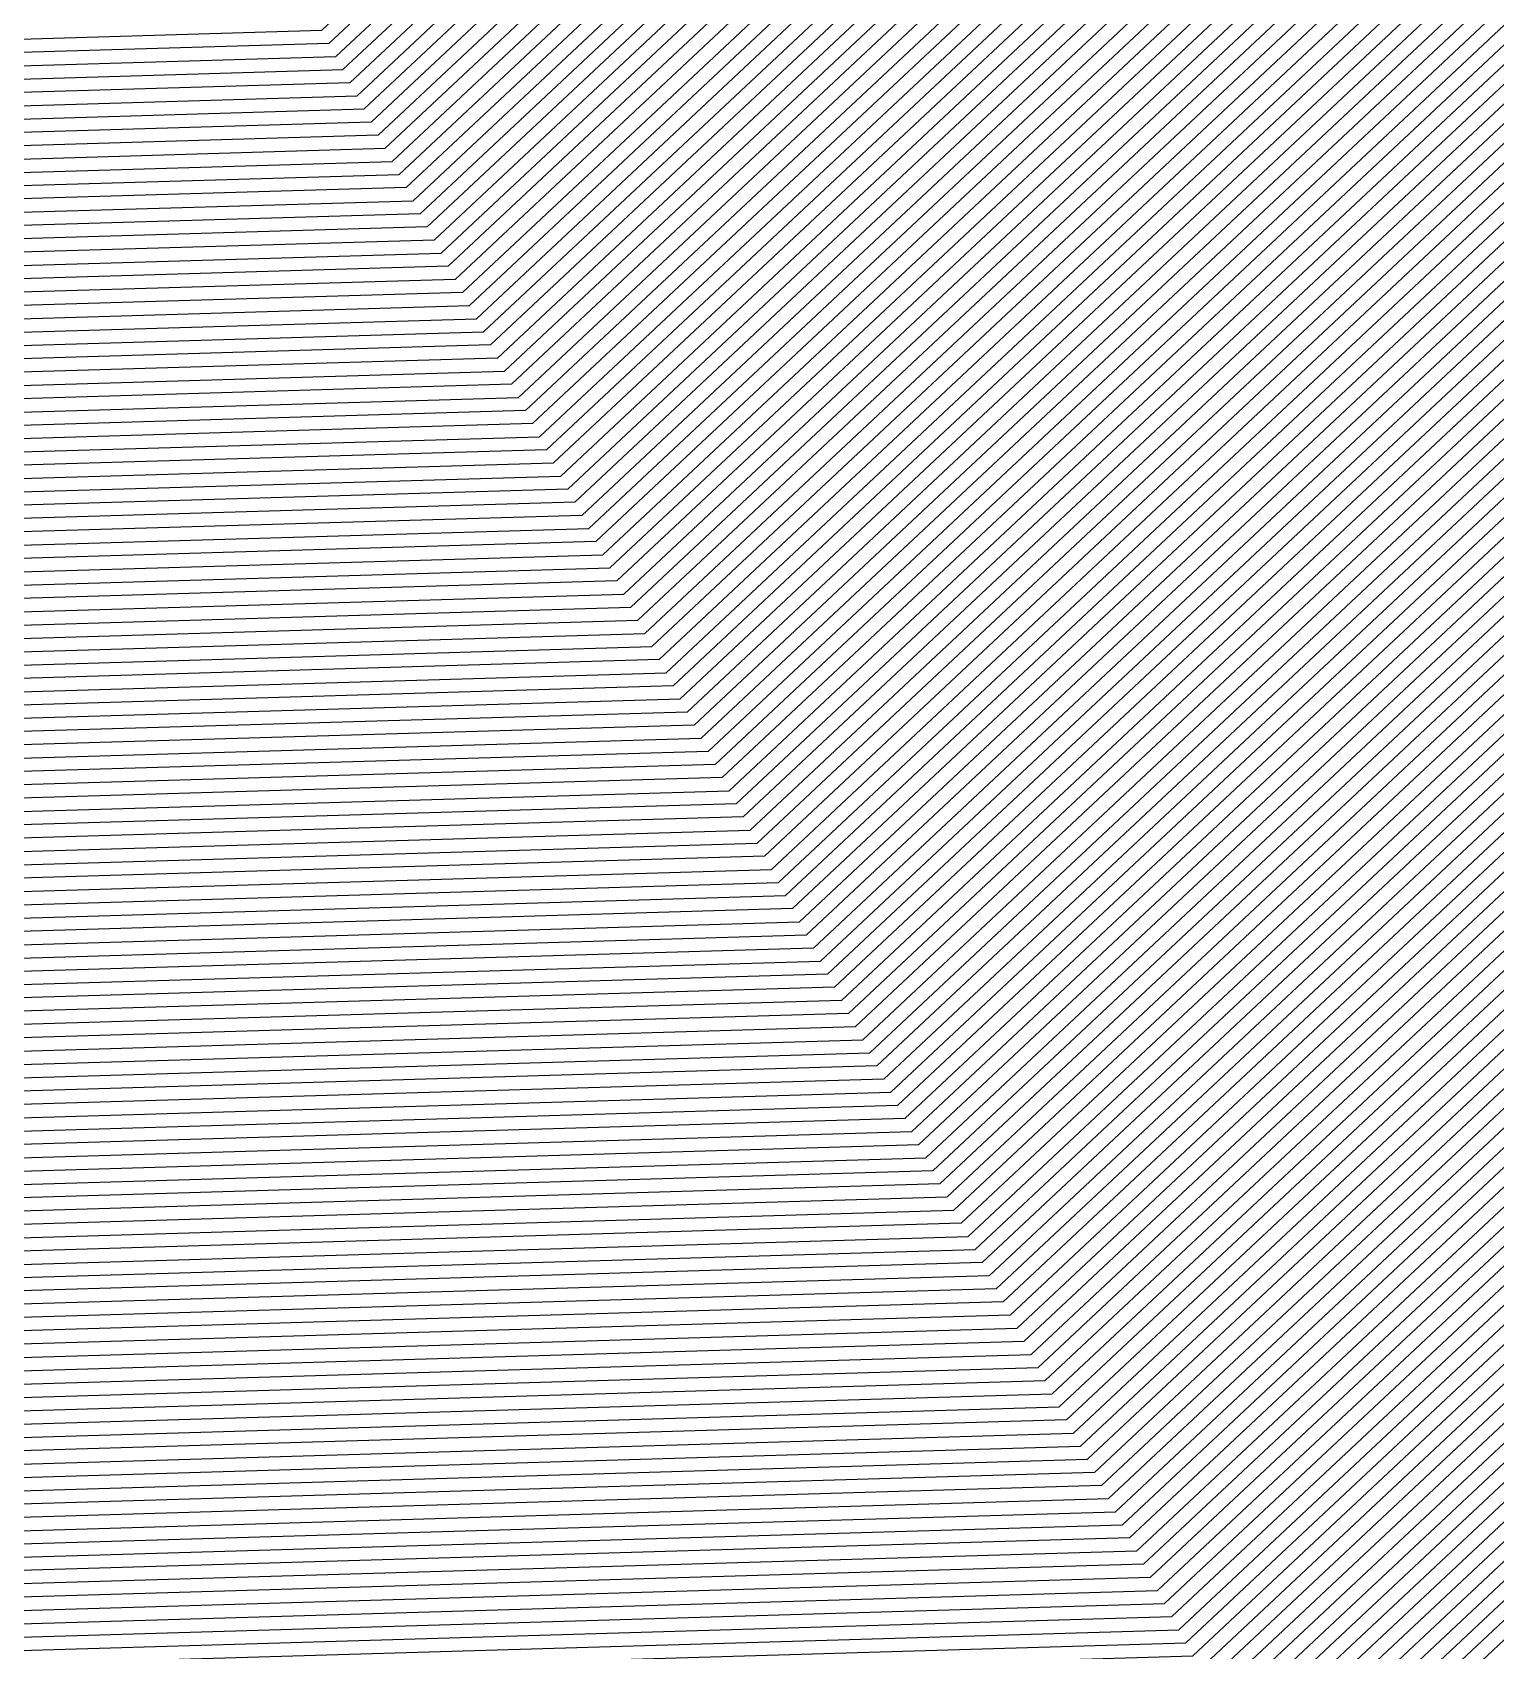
# Model space of a CAD drawing. Extents: x 7084 to 11035, y 13750 to 16729.
# Drawn here: x 7817.8 to 7888.7, y 16092.7 to 16171.1 of the extents above; entities that cross this region are included whole.
import ezdxf

# ---------------------------------------------------------------- set-up
doc = ezdxf.new("R2010")
doc.units = 0
doc.layers.add('Default', color=7, linetype='Continuous')

msp = doc.modelspace()

# ---------------------------------------------------------------- linework, layer by layer
at = {"layer": 'Default'}
for points in [[(7109.101, 14527.687), (7347.234, 14992.782), (7352.458, 15004.468), (7465.854, 15265.376), (7474.765, 15275.831), (7484.905, 15286.595), (7485.827, 15297.358), (7548.195, 15632), (7559.535, 15666.032), (7565.373, 15689.096), (7639.081, 16165.536), (7831.855, 16171.208), (7846.297, 16184.739), (8073.09, 16309.521), (8079.236, 16314.748), (8186.962, 16501.921), (8442.104, 16660.734)], [(8441.88, 16659.721), (8187.26, 16501.233), (8079.754, 16314.444), (8073.417, 16309.053), (7847.089, 16184.527), (7832.195, 16170.573), (7639.816, 16164.913), (7566.26, 15689.449)], [(7448.493, 14198.428), (7109.698, 14509.104), (7110.677, 14528.708), (7347.834, 14991.898), (7353.384, 15004.314), (7466.316, 15264.152), (7475.784, 15275.262), (7486.558, 15286.698), (7487.537, 15298.134), (7549.65, 15631.405), (7560.943, 15665.296), (7567.146, 15689.802), (7640.551, 16164.289), (7832.535, 16169.938), (7847.88, 16184.315), (8073.744, 16308.585), (8080.273, 16314.14), (8187.558, 16500.545), (8441.655, 16658.708)], [(7488.392, 15298.522), (7550.377, 15631.107), (7561.646, 15664.929), (7568.032, 15690.155), (7641.287, 16163.666), (7832.876, 16169.303), (7848.672, 16184.103), (8074.07, 16308.117), (8080.792, 16313.836), (8187.856, 16499.858), (8441.43, 16657.694)], [(8441.205, 16656.681), (8188.155, 16499.17), (8081.311, 16313.531), (8074.397, 16307.65), (7849.463, 16183.891), (7833.216, 16168.668), (7642.022, 16163.043), (7568.918, 15690.509), (7562.35, 15664.561), (7551.104, 15630.809), (7489.247, 15298.91)], [(7490.102, 15299.297), (7551.831, 15630.511), (7563.054, 15664.193), (7569.805, 15690.862), (7642.757, 16162.42), (7833.556, 16168.033), (7850.255, 16183.679), (8074.724, 16307.182), (8081.83, 16313.227), (8188.453, 16498.482), (8440.981, 16655.668)], [(7490.957, 15299.685), (7552.558, 15630.213), (7563.758, 15663.826), (7570.691, 15691.215), (7643.492, 16161.797), (7833.896, 16167.399), (7851.046, 16183.467), (8075.051, 16306.714), (8082.349, 16312.923), (8188.751, 16497.794), (8440.756, 16654.655)], [(8440.531, 16653.641), (8189.049, 16497.106), (8082.867, 16312.618), (8075.378, 16306.247), (7851.838, 16183.255), (7834.236, 16166.764), (7644.228, 16161.173), (7571.577, 15691.568), (7564.462, 15663.458), (7553.285, 15629.915), (7491.811, 15300.073), (7490.688, 15286.955), (7478.329, 15273.837)], [(8440.306, 16652.628), (8189.347, 16496.418), (8083.386, 16312.314), (8075.704, 16305.779), (7852.629, 16183.043), (7834.577, 16166.129), (7644.963, 16160.55), (7572.464, 15691.921), (7565.166, 15663.091), (7554.012, 15629.617), (7492.666, 15300.461)], [(7492.34, 15287.058), (7493.521, 15300.849), (7554.739, 15629.319), (7565.869, 15662.723), (7573.35, 15692.274), (7645.698, 16159.927), (7834.917, 16165.494), (7853.421, 16182.831), (8076.031, 16305.311), (8083.905, 16312.01), (8189.645, 16495.731), (8440.082, 16651.615)], [(8163.445, 14024.024), (8116.661, 14042.59), (7766.782, 14148.148), (7724.435, 14116.665), (7457.861, 14188.889), (7448.988, 14203.016), (7115.77, 14508.578), (7116.979, 14532.795), (7350.232, 14988.361), (7357.088, 15003.698), (7468.161, 15259.259), (7479.857, 15272.983), (7493.166, 15287.11), (7494.376, 15301.237), (7555.466, 15629.021), (7566.573, 15662.355), (7574.236, 15692.627), (7646.433, 16159.304), (7835.257, 16164.859), (7854.212, 16182.619), (8076.358, 16304.844), (8084.424, 16311.705), (8189.943, 16495.043), (8439.857, 16650.601)], [(7357.552, 15003.621), (7468.392, 15258.648), (7480.366, 15272.698), (7493.992, 15287.161), (7495.231, 15301.624), (7556.193, 15628.723), (7567.277, 15661.988), (7575.122, 15692.98), (7647.169, 16158.681), (7835.597, 16164.225), (7855.004, 16182.407), (8076.685, 16304.376), (8084.943, 16311.401), (8190.241, 16494.355), (8439.632, 16649.588)], [(8439.407, 16648.575), (8190.539, 16493.667), (8085.462, 16311.097), (8077.011, 16303.908), (7855.795, 16182.195), (7835.937, 16163.59), (7647.904, 16158.057)], [(7557.647, 15628.128), (7568.685, 15661.252), (7576.895, 15693.687), (7648.639, 16157.434), (7836.278, 16162.955), (7856.587, 16181.983), (8077.338, 16303.441), (8085.98, 16310.793), (8190.837, 16492.979), (8439.183, 16647.562)], [(8438.958, 16646.548), (8191.135, 16492.291), (8086.499, 16310.488), (8077.665, 16302.973), (7857.378, 16181.771), (7836.618, 16162.32), (7649.374, 16156.811), (7577.781, 15694.04), (7569.389, 15660.885), (7558.374, 15627.83), (7497.795, 15302.788)], [(8438.733, 16645.535), (8191.433, 16491.603), (8087.018, 16310.184), (8077.992, 16302.505), (7858.17, 16181.559), (7836.958, 16161.685), (7650.11, 16156.188), (7578.667, 15694.393), (7570.092, 15660.517), (7559.101, 15627.532), (7498.65, 15303.176), (7497.296, 15287.367), (7482.403, 15271.558), (7469.315, 15256.201), (7359.404, 15003.313), (7351.731, 14986.15), (7120.919, 14535.35), (7119.565, 14508.249), (7449.297, 14205.884)], [(8438.508, 16644.522), (8191.731, 16490.916), (8087.537, 16309.88), (8078.319, 16302.038), (7858.961, 16181.347), (7837.298, 16161.051), (7650.845, 16155.565), (7579.554, 15694.746), (7570.796, 15660.149), (7559.828, 15627.234), (7499.505, 15303.564)], [(7352.331, 14985.265), (7360.33, 15003.16), (7469.776, 15254.978), (7483.421, 15270.989), (7498.948, 15287.47), (7500.36, 15303.951), (7560.555, 15626.936), (7571.5, 15659.782), (7580.44, 15695.099), (7651.58, 16154.941), (7837.638, 16160.416), (7859.753, 16181.135), (8078.645, 16301.57), (8088.056, 16309.575), (8192.03, 16490.228), (8438.283, 16643.508)], [(8438.059, 16642.495), (8192.328, 16489.54), (8088.575, 16309.271), (8078.972, 16301.102), (7860.545, 16180.923), (7837.979, 16159.781), (7652.315, 16154.318), (7581.326, 15695.452), (7572.204, 15659.414), (7561.283, 15626.638), (7501.215, 15304.339)], [(8437.834, 16641.482), (8192.626, 16488.852), (8089.093, 16308.967), (8079.299, 16300.635), (7861.336, 16180.711), (7838.319, 16159.146), (7653.05, 16153.695), (7582.213, 15695.805), (7572.908, 15659.046), (7562.01, 15626.34), (7502.07, 15304.727), (7500.601, 15287.573), (7484.44, 15270.419)], [(8437.609, 16640.469), (8192.924, 16488.164), (8089.612, 16308.663), (8079.626, 16300.167), (7862.128, 16180.499), (7838.659, 16158.511), (7653.786, 16153.072), (7583.099, 15696.158), (7573.612, 15658.679), (7562.737, 15626.042), (7502.925, 15305.115)], [(7503.779, 15305.503), (7563.464, 15625.744), (7574.315, 15658.311), (7583.985, 15696.512), (7654.521, 16152.449), (7838.999, 16157.876), (7862.919, 16180.287), (8079.952, 16299.699), (8090.131, 16308.358), (8193.222, 16487.476), (8437.384, 16639.455)], [(7839.339, 16157.242), (7863.711, 16180.075), (8080.279, 16299.232), (8090.65, 16308.054), (8193.52, 16486.789), (8437.16, 16638.442)], [(7839.68, 16156.607), (7864.502, 16179.863), (8080.606, 16298.764), (8091.169, 16307.75), (8193.818, 16486.101), (8436.935, 16637.429)], [(8436.71, 16636.415), (8194.116, 16485.413), (8091.688, 16307.445), (8080.933, 16298.296), (7865.294, 16179.651), (7840.02, 16155.972), (7656.727, 16150.579), (7586.644, 15697.571), (7576.427, 15657.208), (7565.645, 15624.851), (7506.344, 15306.666), (7504.731, 15287.83)], [(8436.485, 16635.402), (8194.414, 16484.725), (8092.206, 16307.141), (8081.26, 16297.829), (7866.085, 16179.44), (7840.36, 16155.337), (7657.462, 16149.956), (7587.53, 15697.924), (7577.131, 15656.841), (7566.372, 15624.553), (7507.199, 15307.054)], [(7364.498, 15002.467), (7471.852, 15249.473), (7488.004, 15268.425), (7506.383, 15287.933), (7508.054, 15307.442), (7567.099, 15624.255), (7577.834, 15656.473), (7588.416, 15698.277), (7658.197, 16149.333), (7840.7, 16154.702), (7866.877, 16179.228), (8081.586, 16297.361), (8092.725, 16306.837), (8194.712, 16484.037), (8436.261, 16634.389)], [(8436.036, 16633.376), (8195.01, 16483.349), (8093.244, 16306.532), (8081.913, 16296.893), (7867.668, 16179.016), (7841.041, 16154.068), (7658.932, 16148.709), (7589.303, 15698.63), (7578.538, 15656.105), (7567.826, 15623.957), (7508.909, 15307.83)], [(7129.432, 14507.395), (7131.16, 14541.992), (7355.629, 14980.402), (7365.424, 15002.313), (7472.314, 15248.25), (7489.022, 15267.855), (7508.035, 15288.036), (7509.764, 15308.218), (7568.553, 15623.659), (7579.242, 15655.738), (7590.189, 15698.983), (7659.668, 16148.086), (7841.381, 16153.433), (7868.46, 16178.804), (8082.24, 16296.426), (8093.763, 16306.228), (8195.308, 16482.661), (8435.811, 16632.362)], [(8435.586, 16631.349), (8195.607, 16481.974), (8094.282, 16305.924), (8082.567, 16295.958), (7869.251, 16178.592), (7841.721, 16152.798), (7660.403, 16147.463), (7591.075, 15699.337), (7579.946, 15655.37), (7569.28, 15623.361), (7510.618, 15308.605), (7508.861, 15288.088), (7489.531, 15267.57), (7472.545, 15247.638), (7365.887, 15002.236), (7355.929, 14979.959), (7131.948, 14542.503), (7130.191, 14507.329), (7450.164, 14213.913), (7463.05, 14193.395), (7719.029, 14124.042)], [(8435.362, 16630.336), (8195.905, 16481.286), (8094.801, 16305.62), (8082.893, 16295.49), (7870.043, 16178.38), (7842.061, 16152.163), (7661.138, 16146.84), (7591.962, 15699.69)], [(7512.328, 15309.381), (7570.734, 15622.765), (7581.354, 15654.635), (7592.848, 15700.043), (7661.873, 16146.217), (7842.401, 16151.528), (7870.834, 16178.168), (8083.22, 16295.023), (8095.319, 16305.315), (8196.203, 16480.598), (8435.137, 16629.322)], [(8434.912, 16628.309), (8196.501, 16479.91), (8095.838, 16305.011), (8083.547, 16294.555), (7871.626, 16177.956), (7842.742, 16150.893), (7662.608, 16145.594), (7593.734, 15700.396), (7582.057, 15654.267), (7571.461, 15622.467), (7513.183, 15309.769)], [(7514.893, 15310.545), (7572.916, 15621.871), (7583.465, 15653.532), (7595.507, 15701.102), (7664.079, 16144.347), (7843.422, 16149.624), (7873.209, 16177.532), (8084.201, 16293.62), (8096.876, 16304.402), (8197.097, 16478.534), (8434.463, 16626.283)], [(8434.238, 16625.269), (8197.395, 16477.847), (8097.395, 16304.098), (8084.527, 16293.152), (7874, 16177.32), (7843.762, 16148.989), (7664.814, 16143.724), (7596.393, 15701.455), (7584.169, 15653.164), (7573.643, 15621.574), (7515.748, 15310.932)], [(8434.013, 16624.256), (8197.693, 16477.159), (8097.914, 16303.794), (8084.854, 16292.684), (7874.792, 16177.108), (7844.102, 16148.354), (7665.549, 16143.101), (7597.279, 15701.808), (7584.873, 15652.796), (7574.37, 15621.276), (7516.602, 15311.32), (7514.644, 15288.448), (7493.096, 15265.576), (7474.16, 15243.357), (7369.128, 15001.697), (7358.028, 14976.864), (7137.463, 14546.079), (7135.504, 14506.869), (7450.597, 14217.928), (7464.962, 14195.056), (7717.037, 14126.76), (7785.599, 14177.733)], [(8433.339, 16621.216), (8198.587, 16475.095), (8099.47, 16302.881), (8085.835, 16291.281), (7877.166, 16176.472), (7845.123, 16146.45), (7667.755, 16141.231), (7599.938, 15702.868), (7586.984, 15651.693), (7576.551, 15620.382)], [(7520.022, 15312.872), (7577.278, 15620.084), (7587.688, 15651.326), (7600.824, 15703.221), (7668.49, 16140.608), (7845.463, 16145.815), (7877.958, 16176.26), (8086.161, 16290.814), (8099.989, 16302.577), (8198.885, 16474.407), (8433.114, 16620.203)], [(7518.774, 15288.705), (7520.877, 15313.259), (7578.005, 15619.786), (7588.392, 15650.958), (7601.711, 15703.574), (7669.226, 16139.985), (7845.803, 16145.18), (7878.749, 16176.048), (8086.488, 16290.346), (8100.508, 16302.272), (8199.183, 16473.719), (8432.889, 16619.19)], [(8432.665, 16618.176), (8199.482, 16473.032), (8101.027, 16301.968), (8086.815, 16289.878), (7879.541, 16175.836), (7846.144, 16144.545), (7669.961, 16139.362), (7602.597, 15703.927), (7589.096, 15650.591), (7578.732, 15619.488), (7521.732, 15313.647), (7519.6, 15288.757), (7496.151, 15263.866), (7475.544, 15239.687), (7371.907, 15001.235), (7359.827, 14974.211), (7142.189, 14549.144), (7140.058, 14506.475), (7450.968, 14221.369), (7466.601, 14196.479), (7715.33, 14129.09), (7789.941, 14184.56)], [(7522.587, 15314.035), (7579.459, 15619.19), (7589.8, 15650.223), (7603.483, 15704.28), (7670.696, 16138.738), (7846.484, 16143.91), (7880.333, 16175.624), (8087.142, 16289.411), (8101.545, 16301.664), (8199.78, 16472.344), (8432.44, 16617.163)], [(8201.036, 14055.189), (8116.381, 14088.786), (7791.389, 14186.836), (7714.761, 14129.867), (7467.148, 14196.953), (7451.092, 14222.516), (7141.576, 14506.344), (7143.765, 14550.166), (7360.427, 14973.327), (7372.833, 15001.081), (7476.005, 15238.464), (7497.169, 15263.297), (7521.252, 15288.86), (7523.441, 15314.423), (7580.186, 15618.892), (7590.503, 15649.855), (7604.369, 15704.633), (7671.431, 16138.115), (7846.824, 16143.276), (7881.124, 16175.412), (8087.468, 16288.943), (8102.064, 16301.359), (8200.078, 16471.656), (8432.215, 16616.15)], [(7524.296, 15314.811), (7580.913, 15618.594), (7591.207, 15649.488), (7605.256, 15704.986), (7672.166, 16137.492), (7847.164, 16142.641), (7881.916, 16175.2), (8087.795, 16288.475), (8102.583, 16301.055), (8200.376, 16470.968), (8431.99, 16615.137)], [(7373.759, 15000.927), (7476.467, 15237.241), (7498.187, 15262.727), (7522.904, 15288.963), (7525.151, 15315.199), (7581.64, 15618.296), (7591.911, 15649.12), (7606.142, 15705.34), (7672.902, 16136.869), (7847.504, 16142.006), (7882.707, 16174.988), (8088.122, 16288.008), (8103.102, 16300.751), (8200.674, 16470.28), (8431.766, 16614.123)], [(7146.128, 14551.699), (7361.326, 14972), (7374.222, 15000.85), (7476.697, 15236.629), (7498.697, 15262.442), (7523.73, 15289.014), (7526.006, 15315.586), (7582.367, 15617.999), (7592.615, 15648.752), (7607.028, 15705.693), (7673.637, 16136.246), (7847.845, 16141.371), (7883.499, 16174.776), (8088.449, 16287.54), (8103.621, 16300.447), (8200.972, 16469.592), (8431.541, 16613.11)], [(8431.316, 16612.097), (8201.27, 16468.905), (8104.14, 16300.142), (8088.776, 16287.072), (7884.29, 16174.564), (7848.185, 16140.736), (7674.372, 16135.622), (7607.914, 15706.046), (7593.319, 15648.385), (7583.094, 15617.701), (7526.861, 15315.974)], [(8206.565, 14059.772), (8116.34, 14095.58), (7795.007, 14192.525), (7713.338, 14131.808), (7468.513, 14198.139), (7451.402, 14225.384), (7145.371, 14506.015), (7147.704, 14552.72), (7361.926, 14971.116), (7375.148, 15000.696), (7477.159, 15235.406), (7499.715, 15261.872), (7525.382, 15289.117), (7527.716, 15316.362), (7583.821, 15617.403), (7594.022, 15648.017), (7608.801, 15706.399), (7675.107, 16134.999), (7848.525, 16140.102), (7885.082, 16174.352), (8089.102, 16286.605), (8104.658, 16299.838), (8201.568, 16468.217), (8431.091, 16611.083)], [(8430.867, 16610.07), (8201.866, 16467.529), (8105.177, 16299.534), (8089.429, 16286.137), (7885.873, 16174.14), (7848.865, 16139.467), (7675.843, 16134.376), (7609.687, 15706.752), (7594.726, 15647.649), (7584.549, 15617.105), (7528.571, 15316.75)], [(7527.034, 15289.22), (7529.425, 15317.138), (7585.276, 15616.807), (7595.43, 15647.282), (7610.573, 15707.105), (7676.578, 16133.753), (7849.205, 16138.832), (7886.665, 16173.928), (8089.756, 16285.669), (8105.696, 16299.229), (8202.164, 16466.841), (8430.642, 16609.057)], [(8430.417, 16608.044), (8202.462, 16466.153), (8106.215, 16298.925), (8090.083, 16285.202), (7887.456, 16173.716), (7849.546, 16138.197), (7677.313, 16133.13), (7611.46, 15707.458), (7596.134, 15646.914), (7586.003, 15616.509), (7530.28, 15317.526), (7527.861, 15289.272), (7501.242, 15261.018), (7477.851, 15233.571), (7376.538, 15000.465), (7362.825, 14969.789), (7150.067, 14554.253), (7147.648, 14505.818), (7451.587, 14227.104), (7469.333, 14198.851), (7712.484, 14132.973)], [(8430.192, 16607.03), (8202.76, 16465.465), (8106.734, 16298.621), (8090.409, 16284.734), (7888.248, 16173.504), (7849.886, 16137.562), (7678.048, 16132.506), (7612.346, 15707.811), (7596.838, 15646.546), (7586.73, 15616.211), (7531.135, 15317.913)], [(8212.093, 14064.355), (8116.299, 14102.373), (7798.626, 14198.214), (7711.915, 14133.749), (7469.879, 14199.325), (7451.711, 14228.252), (7149.166, 14505.686), (7151.643, 14555.275), (7363.425, 14968.905), (7377.464, 15000.311), (7478.312, 15232.348), (7502.261, 15260.448), (7529.513, 15289.375), (7531.99, 15318.301), (7587.457, 15615.913), (7597.542, 15646.179), (7613.232, 15708.164), (7678.784, 16131.883), (7850.226, 16136.927), (7889.039, 16173.292), (8090.736, 16284.266), (8107.252, 16298.316), (8203.058, 16464.777), (8429.968, 16606.017)], [(8429.743, 16605.004), (8203.357, 16464.09), (8107.771, 16298.012), (8091.063, 16283.799), (7889.831, 16173.08), (7850.566, 16136.293), (7679.519, 16131.26), (7614.118, 15708.518), (7598.245, 15645.811), (7588.184, 15615.615), (7532.845, 15318.689)], [(8429.518, 16603.99), (8203.655, 16463.402), (8108.29, 16297.708), (8091.39, 16283.331), (7890.622, 16172.868), (7850.906, 16135.658), (7680.254, 16130.637), (7615.005, 15708.871), (7598.949, 15645.443), (7588.911, 15615.317), (7533.7, 15319.077), (7531.165, 15289.478), (7503.279, 15259.878), (7478.774, 15231.124), (7378.39, 15000.157), (7364.025, 14968.021), (7153.219, 14556.297), (7150.684, 14505.555), (7451.835, 14229.399), (7470.425, 14199.799), (7711.346, 14134.526), (7800.073, 14200.49)], [(8429.293, 16602.977), (8203.953, 16462.714), (8108.809, 16297.404), (8091.717, 16282.863), (7891.414, 16172.657), (7851.247, 16135.023), (7680.989, 16130.014), (7615.891, 15709.224)], [(8216.515, 14068.022), (8116.266, 14107.808), (7801.521, 14202.766), (7710.777, 14135.302), (7470.972, 14200.274), (7451.959, 14230.546), (7152.202, 14505.424), (7154.794, 14557.319), (7364.624, 14967.136), (7379.316, 15000.003), (7479.235, 15229.901), (7504.298, 15259.308), (7532.817, 15289.58), (7535.41, 15319.853), (7590.365, 15614.722), (7600.357, 15644.708), (7616.777, 15709.577), (7681.725, 16129.39), (7851.587, 16134.388), (7892.205, 16172.445), (8092.043, 16282.396), (8109.328, 16297.099), (8204.251, 16462.026), (8429.069, 16601.964)], [(8428.844, 16600.951), (8204.549, 16461.338), (8109.847, 16296.795), (8092.37, 16281.928), (7892.997, 16172.233), (7851.927, 16133.753), (7682.46, 16128.767), (7617.663, 15709.93), (7601.061, 15644.341), (7591.092, 15614.424), (7536.264, 15320.24), (7533.643, 15289.632), (7504.807, 15259.023)], [(8428.619, 16599.937), (8204.847, 16460.65), (8110.365, 16296.491), (8092.697, 16281.46), (7893.788, 16172.021), (7852.267, 16133.119), (7683.195, 16128.144), (7618.55, 15710.283)], [(7537.974, 15321.016), (7592.546, 15613.828), (7602.468, 15643.605), (7619.436, 15710.636), (7683.93, 16127.521), (7852.607, 16132.484), (7894.58, 16171.809), (8093.024, 16280.993), (8110.884, 16296.186), (8205.145, 16459.963), (8428.394, 16598.924)], [(7538.829, 15321.404), (7593.273, 15613.53), (7603.172, 15643.238), (7620.322, 15710.989), (7684.665, 16126.898), (7852.948, 16131.849), (7895.371, 16171.597), (8093.35, 16280.525), (8111.403, 16295.882), (8205.443, 16459.275), (8428.17, 16597.911)], [(8427.945, 16596.897), (8205.741, 16458.587), (8111.922, 16295.578), (8093.677, 16280.057), (7896.163, 16171.385), (7853.288, 16131.214), (7685.401, 16126.275), (7621.209, 15711.343), (7603.876, 15642.87), (7594, 15613.232), (7539.684, 15321.792)], [(7540.539, 15322.18), (7594.727, 15612.934), (7604.58, 15642.502), (7622.095, 15711.696), (7686.136, 16125.651), (7853.628, 16130.579), (7896.954, 16171.173), (8094.004, 16279.59), (8112.441, 16295.274), (8206.039, 16457.899), (8427.72, 16595.884)], [(7595.454, 15612.636), (7605.284, 15642.135), (7622.981, 15712.049), (7686.871, 16125.028), (7853.968, 16129.945), (7897.746, 16170.961), (8094.331, 16279.122), (8112.96, 16294.969), (8206.337, 16457.211), (8427.495, 16594.871)], [(7542.248, 15322.955), (7596.182, 15612.338), (7605.988, 15641.767), (7623.867, 15712.402), (7687.606, 16124.405), (7854.308, 16129.31), (7898.537, 16170.749), (8094.658, 16278.654), (8113.478, 16294.665), (8206.635, 16456.523), (8427.271, 16593.858)], [(8427.046, 16592.844), (8206.934, 16455.835), (8113.997, 16294.361), (8094.984, 16278.187), (7899.329, 16170.537), (7854.649, 16128.675), (7688.342, 16123.782), (7624.754, 15712.755), (7606.691, 15641.399), (7596.909, 15612.04), (7543.103, 15323.343)], [(7543.958, 15323.731), (7597.636, 15611.742), (7607.395, 15641.032), (7625.64, 15713.108), (7689.077, 16123.159), (7854.989, 16128.04), (7900.121, 16170.325), (8095.311, 16277.719), (8114.516, 16294.056), (8207.232, 16455.148), (8426.821, 16591.831)], [(7598.363, 15611.445), (7608.099, 15640.664), (7626.526, 15713.461), (7689.812, 16122.535), (7855.329, 16127.405), (7900.912, 16170.113), (8095.638, 16277.251), (8115.035, 16293.752), (8207.53, 16454.46), (8426.596, 16590.818)], [(8426.372, 16589.804), (8207.828, 16453.772), (8115.554, 16293.448), (8095.965, 16276.784), (7901.704, 16169.901), (7855.669, 16126.77), (7690.547, 16121.912), (7627.412, 15713.814), (7608.803, 15640.296), (7599.09, 15611.147), (7545.668, 15324.507), (7542.73, 15290.198)], [(7546.523, 15324.894), (7599.817, 15610.849), (7609.507, 15639.929), (7628.299, 15714.167), (7691.283, 16121.289), (7856.009, 16126.136), (7902.495, 16169.689), (8096.291, 16276.316), (8116.073, 16293.143), (8208.126, 16453.084), (8426.147, 16588.791)], [(8425.922, 16587.778), (8208.424, 16452.396), (8116.591, 16292.839), (8096.618, 16275.848), (7903.287, 16169.477), (7856.35, 16125.501), (7692.018, 16120.666), (7629.185, 15714.521), (7610.21, 15639.561), (7600.544, 15610.551), (7547.378, 15325.282), (7544.382, 15290.301), (7511.426, 15255.32), (7482.465, 15221.338), (7385.799, 14998.926), (7368.822, 14960.946), (7165.824, 14564.471), (7162.828, 14504.504), (7452.825, 14238.575), (7474.796, 14203.594), (7706.794, 14140.738)], [(8425.697, 16586.765), (8208.722, 16451.708), (8117.11, 16292.535), (8096.945, 16275.381), (7904.078, 16169.265), (7856.69, 16124.866), (7692.753, 16120.043), (7630.071, 15714.874), (7610.914, 15639.193), (7601.271, 15610.253), (7548.233, 15325.67)], [(8425.473, 16585.751), (8209.02, 16451.021), (8117.629, 16292.231), (8097.272, 16274.913), (7904.87, 16169.053), (7857.03, 16124.231), (7693.488, 16119.419), (7630.958, 15715.227), (7611.618, 15638.826), (7601.998, 15609.955), (7549.087, 15326.058)], [(8425.248, 16584.738), (8209.318, 16450.333), (8118.148, 16291.926), (8097.599, 16274.445), (7905.661, 16168.841), (7857.37, 16123.596), (7694.223, 16118.796), (7631.844, 15715.58), (7612.322, 15638.458), (7602.725, 15609.657), (7549.942, 15326.446), (7546.86, 15290.456), (7512.954, 15254.465), (7483.157, 15219.504), (7387.188, 14998.695), (7369.721, 14959.62), (7168.187, 14566.004), (7165.105, 14504.306), (7453.011, 14240.296)], [(7550.797, 15326.834), (7603.452, 15609.359), (7613.026, 15638.091), (7632.73, 15715.933), (7694.959, 16118.173), (7857.71, 16122.962), (7906.453, 16168.629), (8097.925, 16273.978), (8118.667, 16291.622), (8209.616, 16449.645), (8425.023, 16583.725)], [(7551.652, 15327.221), (7604.179, 15609.061), (7613.73, 15637.723), (7633.616, 15716.286), (7695.694, 16117.55), (7858.051, 16122.327), (7907.244, 16168.417), (8098.252, 16273.51), (8119.186, 16291.318), (8209.914, 16448.957), (8424.798, 16582.711)], [(7552.507, 15327.609), (7604.906, 15608.763), (7614.433, 15637.355), (7634.503, 15716.639), (7696.429, 16116.927), (7858.391, 16121.692), (7908.036, 16168.205), (8098.579, 16273.042), (8119.704, 16291.013), (8210.212, 16448.269), (8424.574, 16581.698)], [(8424.349, 16580.685), (8210.51, 16447.581), (8120.223, 16290.709), (8098.906, 16272.575), (7908.827, 16167.993), (7858.731, 16121.057), (7697.164, 16116.303), (7635.389, 15716.992), (7615.137, 15636.988), (7605.633, 15608.465), (7553.362, 15327.997)], [(8424.124, 16579.672), (8210.809, 16446.893), (8120.742, 16290.405), (8099.233, 16272.107), (7909.619, 16167.781), (7859.071, 16120.422), (7697.9, 16115.68), (7636.275, 15717.345), (7615.841, 15636.62), (7606.36, 15608.168), (7554.217, 15328.385), (7550.99, 15290.713), (7515.499, 15253.041)], [(7371.52, 14956.967), (7389.967, 14998.233), (7484.541, 15215.834), (7516.009, 15252.756), (7551.816, 15290.764), (7555.071, 15328.773), (7607.087, 15607.87), (7616.545, 15636.252), (7637.161, 15717.699), (7698.635, 16115.057), (7859.412, 16119.787), (7910.41, 16167.569), (8099.559, 16271.639), (8121.261, 16290.1), (8211.107, 16446.206), (8423.899, 16578.658)], [(7555.926, 15329.16), (7607.815, 15607.572), (7617.249, 15635.885), (7638.048, 15718.052), (7699.37, 16114.434), (7859.752, 16119.153), (7911.202, 16167.357), (8099.886, 16271.172), (8121.78, 16289.796), (8211.405, 16445.518), (8423.675, 16577.645)], [(8423.45, 16576.632), (8211.703, 16444.83), (8122.299, 16289.492), (8100.213, 16270.704), (7911.993, 16167.145), (7860.092, 16118.518), (7700.105, 16113.811), (7638.934, 15718.405)], [(7557.636, 15329.936), (7609.269, 15606.976), (7618.656, 15635.149), (7639.82, 15718.758), (7700.841, 16113.187), (7860.432, 16117.883), (7912.785, 16166.933), (8100.54, 16270.236), (8122.817, 16289.188), (8212.001, 16444.142), (8423.225, 16575.618)], [(7558.491, 15330.324), (7609.996, 15606.678), (7619.36, 15634.782), (7640.707, 15719.111), (7701.576, 16112.564), (7860.772, 16117.248), (7913.576, 16166.721), (8100.866, 16269.769), (8123.336, 16288.883), (8212.299, 16443.454), (8423, 16574.605)], [(8247.473, 14093.688), (8116.035, 14145.852), (7821.785, 14234.626), (7702.81, 14146.174), (7478.62, 14206.915), (7453.692, 14246.605), (7173.454, 14503.584), (7176.853, 14571.624), (7373.02, 14954.756), (7392.282, 14997.848), (7485.695, 15212.776), (7518.554, 15251.332), (7555.946, 15291.022), (7559.346, 15330.712), (7610.723, 15606.38), (7620.064, 15634.414), (7641.593, 15719.464), (7702.311, 16111.941), (7861.113, 16116.613), (7914.368, 16166.509), (8101.193, 16269.301), (8123.855, 16288.579), (8212.597, 16442.766), (8422.776, 16573.592)], [(8422.551, 16572.579), (8212.895, 16442.079), (8124.374, 16288.275), (8101.52, 16268.833), (7915.159, 16166.297), (7861.453, 16115.979), (7703.046, 16111.318), (7642.479, 15719.817)], [(8422.326, 16571.565), (8213.193, 16441.391), (8124.893, 16287.97), (8101.847, 16268.366), (7915.951, 16166.086), (7861.793, 16115.344), (7703.781, 16110.695), (7643.365, 15720.17), (7621.472, 15633.679), (7612.177, 15605.784), (7561.056, 15331.487)], [(8422.101, 16570.552), (8213.491, 16440.703), (8125.412, 16287.666), (8102.174, 16267.898), (7916.742, 16165.874), (7862.133, 16114.709), (7704.517, 16110.071), (7644.252, 15720.524), (7622.175, 15633.311), (7612.904, 15605.486), (7561.91, 15331.875)], [(7562.765, 15332.263), (7613.631, 15605.188), (7622.879, 15632.943), (7645.138, 15720.877), (7705.252, 16109.448), (7862.473, 16114.074), (7917.534, 16165.662), (8102.5, 16267.43), (8125.93, 16287.362), (8213.789, 16440.015), (8421.877, 16569.539)], [(8421.652, 16568.526), (8214.087, 16439.327), (8126.449, 16287.058), (8102.827, 16266.963), (7918.325, 16165.45), (7862.814, 16113.439), (7705.987, 16108.825), (7646.024, 15721.23), (7623.583, 15632.576), (7614.358, 15604.891), (7563.62, 15332.651)], [(7178.008, 14503.189), (7181.58, 14574.689), (7374.819, 14952.103), (7395.061, 14997.386), (7487.079, 15209.106), (7521.61, 15249.622), (7560.903, 15291.331), (7564.475, 15333.039), (7615.085, 15604.593), (7624.287, 15632.208), (7646.91, 15721.583), (7706.722, 16108.202), (7863.154, 16112.804), (7919.117, 16165.238), (8103.154, 16266.495), (8126.968, 16286.753), (8214.386, 16438.639), (8421.427, 16567.512)], [(8420.978, 16565.486), (8214.982, 16437.264), (8128.006, 16286.145), (8103.807, 16265.56), (7920.7, 16164.814), (7863.834, 16111.535), (7708.193, 16106.955), (7648.683, 15722.289), (7625.695, 15631.473), (7616.539, 15603.997), (7566.185, 15333.814), (7562.555, 15291.434), (7522.628, 15249.053), (7487.54, 15207.883), (7395.987, 14997.232), (7375.418, 14951.218), (7183.155, 14575.711), (7179.526, 14503.058), (7454.187, 14251.193), (7480.805, 14208.812), (7700.534, 14149.28)], [(8420.753, 16564.472), (8215.28, 16436.576), (8128.525, 16285.84), (8104.134, 16265.092), (7921.492, 16164.602), (7864.174, 16110.9), (7708.928, 16106.332)], [(8420.528, 16563.459), (8215.578, 16435.888), (8129.043, 16285.536), (8104.461, 16264.624), (7922.283, 16164.39), (7864.515, 16110.265), (7709.663, 16105.709), (7650.456, 15722.995), (7627.102, 15630.738), (7617.993, 15603.401), (7567.894, 15334.59)], [(8420.303, 16562.446), (8215.876, 16435.2), (8129.562, 16285.232), (8104.788, 16264.157), (7923.075, 16164.178), (7864.855, 16109.63)], [(8420.078, 16561.433), (8216.174, 16434.512), (8130.081, 16284.927), (8105.115, 16263.689), (7923.866, 16163.966), (7865.195, 16108.996), (7711.134, 16104.463), (7652.228, 15723.702)], [(7570.459, 15335.754), (7620.175, 15602.507), (7629.214, 15629.635), (7653.114, 15724.055), (7711.869, 16103.84), (7865.535, 16108.361), (7924.658, 16163.754), (8105.441, 16263.221), (8130.6, 16284.623), (8216.472, 16433.824), (8419.854, 16560.419)], [(7571.314, 15336.141), (7620.902, 15602.209), (7629.918, 15629.267), (7654.001, 15724.408), (7712.604, 16103.216), (7865.875, 16107.726), (7925.449, 16163.542), (8105.768, 16262.754), (8131.119, 16284.319), (8216.77, 16433.137), (8419.629, 16559.406)], [(7184.839, 14502.598), (7188.67, 14579.287), (7377.517, 14948.123), (7399.228, 14996.693), (7489.155, 15203.601), (7526.192, 15247.058), (7568.337, 15291.794), (7572.169, 15336.529), (7621.629, 15601.911), (7630.621, 15628.899), (7654.887, 15724.761), (7713.339, 16102.593), (7866.216, 16107.091), (7926.241, 16163.33), (8106.095, 16262.286), (8131.638, 16284.015), (8217.068, 16432.449), (8419.404, 16558.393)], [(7573.024, 15336.917), (7622.356, 15601.614), (7631.325, 15628.532), (7655.773, 15725.114), (7714.075, 16101.97), (7866.556, 16106.456), (7927.032, 16163.118), (8106.422, 16261.818), (8132.156, 16283.71), (8217.366, 16431.761), (8419.179, 16557.379)], [(7573.879, 15337.305), (7623.083, 15601.316), (7632.029, 15628.164), (7656.659, 15725.467), (7714.81, 16101.347), (7866.896, 16105.821), (7927.824, 16162.906), (8106.748, 16261.351), (8132.675, 16283.406), (8217.664, 16431.073), (8418.955, 16556.366)], [(7574.733, 15337.693), (7623.81, 15601.018), (7632.733, 15627.796), (7657.546, 15725.82), (7715.545, 16100.724), (7867.236, 16105.187), (7928.615, 16162.694), (8107.075, 16260.883), (8133.194, 16283.102), (8217.962, 16430.385), (8418.73, 16555.353)], [(7571.642, 15292), (7575.588, 15338.081), (7624.537, 15600.72), (7633.437, 15627.429), (7658.432, 15726.173), (7716.28, 16100.1), (7867.576, 16104.552), (7929.407, 16162.482), (8107.402, 16260.415), (8133.713, 16282.797), (8218.261, 16429.697), (8418.505, 16554.34)], [(8418.28, 16553.326), (8218.559, 16429.009), (8134.232, 16282.493), (8107.729, 16259.948), (7930.198, 16162.27), (7867.917, 16103.917), (7717.016, 16099.477), (7659.318, 15726.527), (7634.141, 15627.061), (7625.264, 15600.422), (7576.443, 15338.468)], [(7577.298, 15338.856), (7625.991, 15600.124), (7634.844, 15626.694), (7660.205, 15726.88), (7717.751, 16098.854), (7868.257, 16103.282), (7930.99, 16162.058), (8108.056, 16259.48), (8134.75, 16282.189), (8218.857, 16428.322), (8418.056, 16552.313)], [(7579.008, 15339.632), (7627.445, 15599.528), (7636.252, 15625.958), (7661.977, 15727.586), (7719.221, 16097.608), (7868.937, 16102.013), (7932.573, 16161.634), (8108.709, 16258.545), (8135.788, 16281.58), (8219.453, 16426.946), (8417.606, 16550.286)], [(8417.381, 16549.273), (8219.751, 16426.258), (8136.307, 16281.276), (8109.036, 16258.077), (7933.364, 16161.422), (7869.277, 16101.378), (7719.957, 16096.984), (7662.863, 15727.939), (7636.956, 15625.591), (7628.172, 15599.23), (7579.863, 15340.02)], [(8417.157, 16548.26), (8220.049, 16425.57), (8136.826, 16280.972), (8109.363, 16257.609), (7934.156, 16161.21), (7869.618, 16100.743), (7720.692, 16096.361), (7663.75, 15728.292), (7637.66, 15625.223), (7628.899, 15598.932), (7580.717, 15340.408)], [(7581.572, 15340.795), (7629.626, 15598.634), (7638.363, 15624.855), (7664.636, 15728.645), (7721.427, 16095.738), (7869.958, 16100.108), (7934.947, 16160.998), (8109.69, 16257.142), (8137.345, 16280.667), (8220.347, 16424.882), (8416.932, 16547.247)], [(7381.115, 14942.817), (7404.785, 14995.769), (7491.924, 15196.262), (7532.302, 15243.64), (7578.25, 15292.412), (7582.427, 15341.183), (7630.353, 15598.336), (7639.067, 15624.488), (7665.522, 15728.998), (7722.162, 16095.115), (7870.298, 16099.473), (7935.739, 16160.786), (8110.016, 16256.674), (8137.863, 16280.363), (8220.645, 16424.195), (8416.707, 16546.233)], [(7631.081, 15598.039), (7639.771, 15624.12), (7666.408, 15729.351), (7722.898, 16094.492), (7870.638, 16098.839), (7936.53, 16160.574), (8110.343, 16256.206), (8138.382, 16280.059), (8220.943, 16423.507), (8416.482, 16545.22)], [(8416.258, 16544.207), (8221.241, 16422.819), (8138.901, 16279.754), (8110.67, 16255.739), (7937.322, 16160.362), (7870.978, 16098.204), (7723.633, 16093.868), (7667.295, 15729.705), (7640.475, 15623.752), (7631.808, 15597.741), (7584.137, 15341.959)], [(8416.033, 16543.193), (8221.539, 16422.131), (8139.42, 16279.45), (8110.997, 16255.271), (7938.113, 16160.15), (7871.319, 16097.569), (7724.368, 16093.245), (7668.181, 15730.058), (7641.179, 15623.385), (7632.535, 15597.443), (7584.992, 15342.347)], [(8415.808, 16542.18), (8221.837, 16421.443), (8139.939, 16279.146), (8111.323, 16254.803), (7938.905, 16159.938), (7871.659, 16096.934), (7725.103, 16092.622), (7669.067, 15730.411), (7641.883, 15623.017), (7633.262, 15597.145), (7585.847, 15342.735)], [(7582.38, 15292.669), (7586.701, 15343.122), (7633.989, 15596.847), (7642.586, 15622.649), (7669.954, 15730.764), (7725.838, 16091.999), (7871.999, 16096.299), (7939.697, 16159.726), (8111.65, 16254.336), (8140.458, 16278.842), (8222.136, 16420.755), (8415.583, 16541.167)], [(7583.206, 15292.72), (7587.556, 15343.51), (7634.716, 15596.549), (7643.29, 15622.282), (7670.84, 15731.117), (7726.574, 16091.376), (7872.339, 16095.664), (7940.488, 16159.514), (8111.977, 16253.868), (8140.976, 16278.537), (8222.434, 16420.067), (8415.359, 16540.154)], [(7199.26, 14501.349), (7203.638, 14588.994), (7383.214, 14939.722), (7408.027, 14995.23), (7493.539, 15191.98), (7535.866, 15241.646), (7584.032, 15292.772), (7588.411, 15343.898), (7635.443, 15596.251), (7643.994, 15621.914), (7671.726, 15731.47), (7727.309, 16090.752), (7872.679, 16095.03), (7941.28, 16159.303), (8112.304, 16253.4), (8141.495, 16278.233), (8222.732, 16419.38), (8415.134, 16539.14)], [(7589.266, 15344.286), (7636.17, 15595.953), (7644.698, 15621.546), (7672.612, 15731.823), (7728.044, 16090.129), (7873.02, 16094.395), (7942.071, 16159.091), (8112.631, 16252.933), (8142.014, 16277.929), (8223.03, 16418.692), (8414.909, 16538.127)], [(7455.92, 14267.252), (7200.778, 14501.218), (7205.214, 14590.016), (7383.814, 14938.838), (7408.953, 14995.077), (7494, 15190.757), (7536.885, 15241.076), (7585.685, 15292.875), (7590.121, 15344.674), (7636.897, 15595.655), (7645.402, 15621.179), (7673.499, 15732.176), (7728.779, 16089.506), (7873.36, 16093.76), (7942.863, 16158.879), (8112.957, 16252.465), (8142.533, 16277.624), (8223.328, 16418.004), (8414.684, 16537.114)], [(7590.976, 15345.062), (7637.624, 15595.357), (7646.106, 15620.811), (7674.385, 15732.53), (7729.515, 16088.883), (7873.7, 16093.125), (7943.654, 16158.667), (8113.284, 16251.997), (8143.052, 16277.32), (8223.626, 16417.316), (8414.46, 16536.1)], [(7203.055, 14501.021), (7207.578, 14591.549), (7384.713, 14937.511), (7410.342, 14994.846), (7494.692, 15188.922), (7538.412, 15240.221), (7588.163, 15293.029), (7592.686, 15345.837), (7639.078, 15594.762), (7647.513, 15620.076), (7676.157, 15733.236), (7730.985, 16087.636), (7874.38, 16091.856), (7945.237, 16158.243), (8113.938, 16251.062), (8144.089, 16276.711), (8224.222, 16415.94), (8414.01, 16534.074)], [(7640.532, 15594.166), (7648.921, 15619.341), (7677.93, 15733.942), (7732.456, 16086.39), (7875.061, 16090.586), (7946.82, 16157.819), (8114.591, 16250.127), (8145.127, 16276.103), (8224.818, 16414.565), (8413.561, 16532.047)], [(8413.336, 16531.034), (8225.116, 16413.877), (8145.646, 16275.799), (8114.918, 16249.659), (7947.612, 16157.607), (7875.401, 16089.951), (7733.191, 16085.767), (7678.816, 15734.295), (7649.625, 15618.973), (7641.259, 15593.868), (7595.25, 15347.001)], [(7596.105, 15347.389), (7641.986, 15593.57), (7650.329, 15618.605), (7679.703, 15734.648), (7733.926, 16085.144), (7875.741, 16089.316), (7948.403, 16157.395), (8115.245, 16249.191), (8146.165, 16275.494), (8225.414, 16413.189), (8413.111, 16530.021)], [(8412.886, 16529.007), (8225.713, 16412.501), (8146.684, 16275.19), (8115.572, 16248.724), (7949.195, 16157.183), (7876.081, 16088.681), (7734.661, 16084.521), (7680.589, 15735.001), (7651.032, 15618.238), (7642.714, 15593.272), (7596.96, 15347.776)], [(8412.662, 16527.994), (8226.011, 16411.813), (8147.202, 16274.886), (8115.898, 16248.256), (7949.986, 16156.971), (7876.422, 16088.047), (7735.396, 16083.897), (7681.475, 15735.354), (7651.736, 15617.87), (7643.441, 15592.974), (7597.815, 15348.164)], [(8412.437, 16526.981), (8226.309, 16411.125), (8147.721, 16274.581), (8116.225, 16247.788), (7950.778, 16156.759), (7876.762, 16087.412), (7736.132, 16083.274), (7682.361, 15735.708), (7652.44, 15617.502), (7644.168, 15592.676), (7598.67, 15348.552)], [(8412.212, 16525.968), (8226.607, 16410.438), (8148.24, 16274.277), (8116.552, 16247.321), (7951.569, 16156.547), (7877.102, 16086.777), (7736.867, 16082.651), (7683.248, 15736.061)], [(7600.379, 15349.328), (7645.622, 15592.08), (7653.848, 15616.767), (7684.134, 15736.414), (7737.602, 16082.028), (7877.442, 16086.142), (7952.361, 16156.335), (8116.879, 16246.853), (8148.759, 16273.973), (8226.905, 16409.75), (8411.987, 16524.954)], [(7601.234, 15349.716), (7646.349, 15591.782), (7654.551, 15616.399), (7685.02, 15736.767), (7738.337, 16081.405), (7877.783, 16085.507), (7953.152, 16156.123), (8117.205, 16246.385), (8149.278, 16273.669), (8227.203, 16409.062), (8411.763, 16523.941)], [(8411.538, 16522.928), (8227.501, 16408.374), (8149.797, 16273.364), (8117.532, 16245.918), (7953.944, 16155.911), (7878.123, 16084.873), (7739.073, 16080.781), (7685.906, 15737.12), (7655.255, 15616.032), (7647.076, 15591.485), (7602.089, 15350.103)], [(8411.313, 16521.914), (8227.799, 16407.686), (8150.315, 16273.06), (8117.859, 16245.45), (7954.735, 16155.699), (7878.463, 16084.238), (7739.808, 16080.158), (7686.793, 15737.473), (7655.959, 15615.664), (7647.803, 15591.187), (7602.944, 15350.491)], [(8197.991, 16476.471), (8098.432, 16303.49), (8085.181, 16292.217), (7875.583, 16176.896), (7844.443, 16147.719), (7666.285, 16142.478), (7598.165, 15702.161), (7585.577, 15652.429), (7575.097, 15620.978), (7517.457, 15311.708)], [(7578.153, 15339.244), (7626.718, 15599.826), (7635.548, 15626.326), (7661.091, 15727.233), (7718.486, 16098.231), (7868.597, 16102.647), (7931.781, 16161.846), (8108.382, 16259.012), (8135.269, 16281.885), (8219.155, 16427.634)], [(8224.52, 16415.253), (8144.608, 16276.407), (8114.264, 16250.594), (7946.029, 16158.031), (7874.721, 16091.221), (7731.72, 16087.013), (7677.044, 15733.589), (7648.217, 15619.708), (7639.805, 15594.464), (7593.54, 15346.225)], [(8885.572, 13924.409), (8266.016, 14020.82), (8255.213, 14100.104), (8115.977, 14155.363), (7826.851, 14242.591), (7700.818, 14148.892), (7480.532, 14208.575), (7454.125, 14250.619), (7178.767, 14503.124), (7182.368, 14575.2), (7375.118, 14951.661), (7395.524, 14997.309), (7487.31, 15208.494), (7522.119, 15249.338), (7561.729, 15291.382), (7565.33, 15333.427), (7615.812, 15604.295), (7624.991, 15631.841), (7647.797, 15721.936), (7707.458, 16107.579), (7863.494, 16112.17), (7919.909, 16165.026), (8103.481, 16266.027)], [(8908.158, 13892.823), (8194.492, 14003.878), (8188.874, 14045.106), (8116.472, 14073.841), (7783.428, 14174.319), (7717.891, 14125.596), (7464.143, 14194.344), (7450.411, 14216.207), (7133.227, 14507.066), (7135.099, 14544.546), (7357.128, 14978.191), (7367.739, 15001.928), (7473.467, 15245.192), (7491.568, 15266.43), (7512.165, 15288.294), (7514.038, 15310.157), (7572.188, 15622.169), (7582.761, 15653.899), (7594.62, 15700.749), (7663.344, 16144.97), (7843.082, 16150.259), (7872.417, 16177.744)], [(8906.275, 13895.455), (8200.452, 14005.29), (8194.403, 14049.689), (8116.43, 14080.634), (7787.046, 14180.009), (7716.468, 14127.537), (7465.509, 14195.53), (7450.721, 14219.075), (7137.022, 14506.738), (7139.038, 14547.101), (7358.628, 14975.98), (7370.055, 15001.543), (7474.621, 15242.134), (7494.114, 15265.006), (7516.296, 15288.551), (7518.312, 15312.096), (7575.824, 15620.68), (7586.28, 15652.061), (7599.052, 15702.515), (7667.02, 16141.854), (7844.783, 16147.085), (7876.375, 16176.684)], [(8873.902, 13940.729), (8302.97, 14029.573), (8289.488, 14128.52), (8115.721, 14197.482), (7849.286, 14277.865), (7691.998, 14160.929), (7488.999, 14215.928), (7456.044, 14268.399), (7202.296, 14501.086), (7206.79, 14591.038), (7384.413, 14937.953), (7409.879, 14994.923), (7494.462, 15189.534), (7537.903, 15240.506), (7587.337, 15292.978), (7591.831, 15345.449), (7638.351, 15595.059), (7646.809, 15620.444), (7675.271, 15732.883), (7730.25, 16088.26), (7874.04, 16092.49), (7944.446, 16158.455)], [(8912.298, 13887.032), (8181.379, 14000.772), (8176.712, 14035.023), (8116.562, 14058.895), (7775.467, 14161.803), (7721.021, 14121.325), (7461.138, 14191.735), (7449.731, 14209.898), (7124.878, 14507.789), (7126.433, 14538.926), (7353.83, 14983.055), (7362.645, 15002.775), (7470.93, 15251.92), (7485.967, 15269.564), (7503.079, 15287.727), (7504.634, 15305.891), (7564.191, 15625.446), (7575.019, 15657.943), (7584.871, 15696.865), (7655.256, 16151.825), (7839.339, 16157.242)], [(8911.922, 13887.559), (8182.571, 14001.055), (8177.818, 14035.94), (8116.554, 14060.254), (7776.19, 14162.94), (7720.736, 14121.713), (7461.411, 14191.972), (7449.792, 14210.472), (7125.637, 14507.724), (7127.221, 14539.437), (7354.13, 14982.612), (7363.108, 15002.698), (7471.16, 15251.308), (7486.476, 15269.279), (7503.905, 15287.779), (7505.489, 15306.278), (7564.918, 15625.148), (7575.723, 15657.576), (7585.758, 15697.218), (7655.991, 16151.202), (7839.68, 16156.607)], [(8868.632, 13948.099), (8319.659, 14033.526), (8304.967, 14141.353), (8115.606, 14216.504), (7859.418, 14293.796), (7688.014, 14166.365), (7492.823, 14219.248), (7456.91, 14276.429), (7212.922, 14500.166), (7217.819, 14598.19), (7388.611, 14931.763), (7416.362, 14993.845), (7497.691, 15180.971), (7545.032, 15236.518), (7598.902, 15293.698), (7603.799, 15350.879), (7648.53, 15590.889), (7656.663, 15615.296), (7687.679, 15737.826), (7740.543, 16079.535), (7878.803, 16083.603), (7955.527, 16155.487)], [(7864.855, 16109.63), (7710.399, 16105.086), (7651.342, 15723.348), (7627.806, 15630.37), (7618.72, 15603.103), (7568.749, 15334.978), (7565.033, 15291.588), (7524.155, 15248.198), (7488.233, 15206.048), (7397.376, 14997.001), (7376.318, 14949.892), (7185.519, 14577.244), (7181.803, 14502.861), (7454.372, 14252.914), (7481.624, 14209.524), (7699.68, 14150.445), (7829.746, 14247.143), (8115.944, 14160.798), (8259.635, 14103.771), (8270.784, 14021.95), (8884.066, 13926.515)]]:
    msp.add_lwpolyline(points, dxfattribs=at)

doc.saveas('drawing.dxf')
